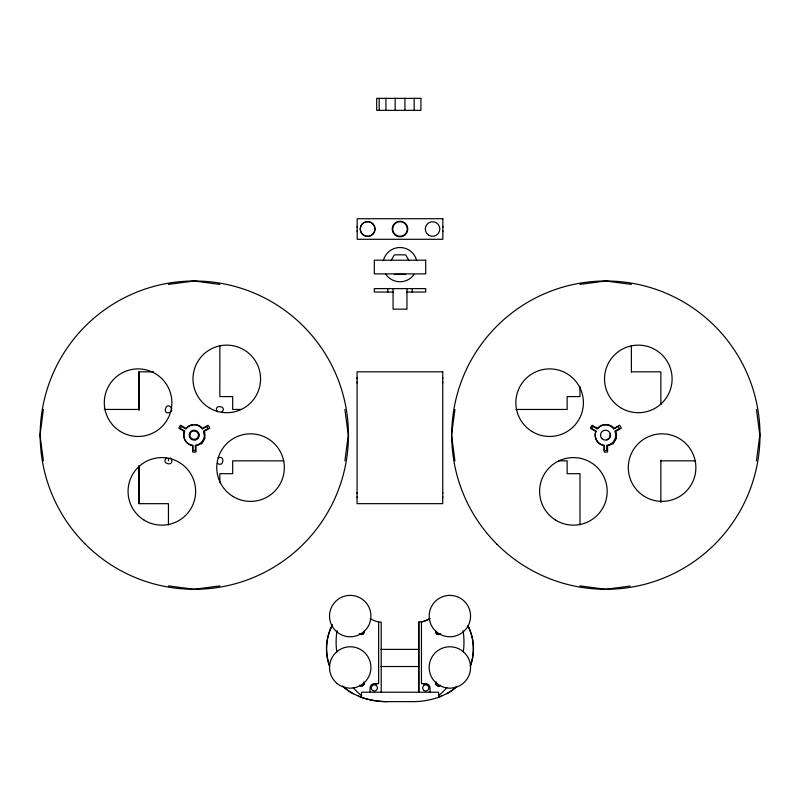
<?xml version="1.0" encoding="UTF-8"?>
<svg xmlns="http://www.w3.org/2000/svg" width="800" height="800" viewBox="0 0 800 800"><rect width="100%" height="100%" fill="white"/><g stroke="black" fill="none" stroke-linecap="round" stroke-linejoin="round"><path stroke-width="1.2" d="M168.44 524.85L168.45 503.67L138.98 503.67L138.98 466.35M138.98 410.38L138.98 371.83L153.52 371.83M219.86 345.48L219.84 396.6L232.69 396.6L232.69 409.45L241.41 409.45M357.08 497.66L357.08 496.77M357.08 493.41L357.08 492.52M357.08 382.95L357.08 382.06M357.08 378.7L357.08 377.81M357.18 231.58L357.18 230.69M357.18 227.33L357.18 226.44M442.74 497.66L442.74 496.77M442.74 493.41L442.74 492.52M442.74 382.95L442.74 382.06M442.74 378.7L442.74 377.81M442.84 231.58L442.84 230.69M442.84 227.33L442.84 226.44M579.98 524.81L579.99 473.69L567.14 473.69L567.14 460.84L558.41 460.84M43.39 409.43L40 435.14L43.39 460.86M344.9 460.88L348.29 435.16L344.9 409.45M454.93 409.45L451.54 435.14L454.93 460.88M756.44 460.86L759.83 435.14L756.44 409.43M171.41 411.16L171.76 410.34M201.58 444.05L205 438.12M390.97 260.73L394.36 254.86L405.66 254.86L409.05 260.73M612.91 444.05L616.34 438.12M170.87 411.87C161.17 417.04 165.94 399.23 171.76 408.56M221.55 412.42C228.63 405.89 212.27 403.74 217.42 411.87M166.73 457.87C159.96 463.44 174.5 467.34 171.41 459.13M441.59 696.03L438.42 697.36A79.23 79.23 0 0 1 412.72 701.64M441.42 696.03L447.03 693.62A51.4 51.4 0 0 0 456.42 686.92M441.45 696.11L438.59 697.36L438.59 692.22L361.5 692.22L361.5 697.36A79.23 79.23 0 0 0 387.2 701.64M195.54 439.9L198.45 437.63L198.96 433.98M218.13 457.87C225.4 454.7 223.62 468.21 217.42 463.26M606.87 439.9L609.78 437.63L610.29 433.98M421.29 622.06L423.43 621.42A69.35 69.35 0 0 0 429.78 618.76M418.72 692.22L418.72 622.06L423.6 621.42A69.35 69.35 0 0 0 429.95 618.76M168.45 284.38L194.16 281L219.88 284.39M579.95 284.39L605.67 281L631.38 284.38M219.86 585.9L194.14 589.29L168.43 585.9M630.18 586.06L605.69 589.29L579.97 585.9M394.36 274.43L405.66 274.43M393.06 292.05L374.31 292.05L374.31 288.62L425.71 288.62L425.71 292.05L406.96 292.05M631.38 371.83L660.85 371.83L660.85 404.59M104.22 409.44L138.98 409.45L138.98 371.83M516.02 409.45L567.14 409.45L567.14 396.6L579.99 396.6L579.99 386.63M660.85 460.85L695.61 460.85M283.81 460.86L232.69 460.84L232.69 473.69L219.84 473.69L219.84 482.42M378.46 622.06L381.2 622.06L381.2 692.22M381.03 649.39L418.96 649.39M381.03 666.52L418.72 666.52M374.35 683.65L378.63 683.65L378.63 622.06L376.32 621.42A69.35 69.35 0 0 1 370.06 618.76M425.74 683.65L421.46 683.65L421.46 622.06M412.89 701.64L387.03 701.64A79.23 79.23 0 0 1 361.33 697.36L358.47 696.11M361.5 697.36L358.33 696.03M358.5 696.03L352.89 693.62A51.4 51.4 0 0 1 342.65 686.13M597.63 428.43L592.14 425.26L591.1 426.62L590.43 428.23L595.92 431.4C593.34 437.33 597.73 444.92 604.16 445.63L604.16 451.97L605.86 452.19L607.58 451.96L607.58 445.62C614.01 444.9 618.38 437.3 615.78 431.37L621.27 428.21L620.62 426.62L619.56 425.24L614.07 428.41C610.14 423.03 600.71 423.2 597.31 429.05L592.73 426.4L591.53 428.47L596.12 431.12L595.55 432.48A10.28 10.28 0 0 0 602.82 445.07L604.28 445.27L604.28 450.56L606.68 450.56L606.68 445.27L608.14 445.07A10.28 10.28 0 0 0 615.41 432.48L614.84 431.12L619.43 428.47L618.23 426.4L613.64 429.05L612.75 427.88A10.28 10.28 0 0 0 598.21 427.88M170.16 457.87L170.87 458.42M204.07 432.48L203.51 431.12L208.09 428.47L206.9 426.4L202.31 429.05L201.41 427.88A10.28 10.28 0 0 0 186.88 427.88L185.98 429.05L181.39 426.4L180.19 428.47L184.78 431.12L184.22 432.48A10.28 10.28 0 0 0 191.48 445.07L192.94 445.27L192.94 450.56L195.34 450.56L195.34 445.27L196.8 445.07A10.28 10.28 0 0 0 204.07 432.48L204.42 435.14M615.41 432.48L615.76 435.14M660.85 460.14L660.85 502.44M631.38 345.59L631.38 372.1M430.03 692.22L430.03 687.94A4.28 4.28 0 0 0 423.6 684.23M418.89 622.06L418.89 692.22M414.16 98.36L414.16 110.35M412.19 288.62L412.19 292.05M406.96 288.62L406.96 309.18L393.06 309.18L393.06 288.62M404.93 98.36L404.93 110.35M395.17 98.36L395.17 110.35M387.83 288.62L387.83 292.05M385.94 98.36L385.94 110.35M379.18 98.36L379.18 110.35M370.07 692.22L370.07 687.94A4.28 4.28 0 0 1 376.49 684.23M168.45 458.56L168.45 460.84M138.98 465.74L138.98 503.67M413.95 274.59A17.13 17.13 0 0 1 385.48 273.72M383.32 260.79A17.13 17.13 0 0 1 416.68 260.72M363.88 681.89A2.74 2.74 0 0 1 359.57 685.2M361.5 695.65A69.23 69.23 0 0 1 353.28 687.7M336.84 652.1A69.23 69.23 0 0 1 337.06 630.65M463.03 630.65A69.23 69.23 0 0 1 463.25 652.1M446.81 687.7A69.23 69.23 0 0 1 438.59 695.65M353.06 693.62A51.4 51.4 0 0 1 342.82 686.13M329.64 666.01A51.4 51.4 0 0 1 332.09 625.65M364.15 631.12A2.74 2.74 0 0 1 359.57 633.76M468 625.65A51.4 51.4 0 0 1 470.45 666.01M440.53 685.2A2.74 2.74 0 0 1 436.22 681.89M440.53 633.76A2.74 2.74 0 0 1 435.94 631.12M439.79 685.63A2.74 2.74 0 0 1 435.77 682.55M472.45 639.45A51.4 51.4 0 0 1 470.28 666.01M456.25 686.92A51.4 51.4 0 0 1 446.86 693.61M467.83 625.65A51.4 51.4 0 0 1 472.24 638.35M329.47 666.01A51.4 51.4 0 0 1 332.44 624.65M440.36 633.76A2.74 2.74 0 0 1 435.68 631.83M364.07 631.83A2.74 2.74 0 0 1 359.39 633.76M363.98 682.55A2.74 2.74 0 0 1 360.62 685.91M183.97 432.37C182.33 438.21 186.53 444.92 192.62 445.63L192.62 451.97L194.31 452.19L196.04 451.96L196.04 445.62C202.47 444.9 206.84 437.3 204.24 431.37L209.73 428.21L209.08 426.62L208.02 425.24L202.53 428.41C198.68 423.21 189.91 423.22 186.09 428.43L180.6 425.26L179.55 426.62L178.89 428.23L184.38 431.4L183.97 432.37M190.01 434.04C188.38 439.3 197.06 441.62 198.28 436.25C199.9 430.99 191.23 428.67 190.01 434.04M420.92 98.36L376.71 98.36L376.71 110.35L420.92 110.35L420.92 98.36M442.84 218.73L357.18 218.73L357.18 239.29L442.84 239.29L442.84 218.73M425.71 260.19L374.31 260.19L374.31 273.89L425.71 273.89L425.71 260.19M442.74 371.82L357.08 371.82L357.08 503.66L442.74 503.66L442.74 371.82M601.97 438.66A4.97 4.97 0 0 0 610.28 436.43A4.97 4.97 0 0 0 604.19 430.35A4.97 4.97 0 0 0 601.97 438.66M85.32 544.14A154.14 154.14 0 0 0 343.21 475.04A154.14 154.14 0 0 0 154.42 286.25A154.14 154.14 0 0 0 85.32 544.14M232.86 496.4A33.79 33.79 0 0 0 284.31 468.53A33.79 33.79 0 0 0 234.45 437.9A33.79 33.79 0 0 0 232.86 496.4M209.09 407.71A33.79 33.79 0 0 0 260.55 379.84A33.79 33.79 0 0 0 210.69 349.21A33.79 33.79 0 0 0 209.09 407.71M120.4 431.47A33.79 33.79 0 0 0 171.86 403.6A33.79 33.79 0 0 0 122 372.97A33.79 33.79 0 0 0 120.4 431.47M144.17 520.16A33.79 33.79 0 0 0 195.63 492.29A33.79 33.79 0 0 0 145.76 461.66A33.79 33.79 0 0 0 144.17 520.16M496.86 544.14A154.14 154.14 0 0 0 754.75 475.04A154.14 154.14 0 0 0 565.96 286.25A154.14 154.14 0 0 0 496.86 544.14M644.4 496.4A33.79 33.79 0 0 0 695.86 468.53A33.79 33.79 0 0 0 645.99 437.9A33.79 33.79 0 0 0 644.4 496.4M620.63 407.71A33.79 33.79 0 0 0 672.09 379.84A33.79 33.79 0 0 0 622.23 349.21A33.79 33.79 0 0 0 620.63 407.71M531.95 431.47A33.79 33.79 0 0 0 583.4 403.6A33.79 33.79 0 0 0 533.54 372.97A33.79 33.79 0 0 0 531.95 431.47M555.71 520.16A33.79 33.79 0 0 0 607.17 492.29A33.79 33.79 0 0 0 557.31 461.66A33.79 33.79 0 0 0 555.71 520.16M428.92 235.31A7.28 7.28 0 0 0 439.84 229.01A7.28 7.28 0 0 0 428.92 222.7A7.28 7.28 0 0 0 428.92 235.31M363.96 235.31A7.28 7.28 0 0 0 374.88 229.01A7.28 7.28 0 0 0 363.96 222.7A7.28 7.28 0 0 0 363.96 235.31M396.37 235.31A7.28 7.28 0 0 0 407.29 229.01A7.28 7.28 0 0 0 396.37 222.7A7.28 7.28 0 0 0 396.37 235.31M337.17 632.13A20.69 20.69 0 0 0 370.66 619.36A20.69 20.69 0 0 0 342.85 596.74A20.69 20.69 0 0 0 337.17 632.13M424.2 690.61A3.08 3.08 0 0 0 428.83 687.94A3.08 3.08 0 0 0 424.2 685.27A3.08 3.08 0 0 0 424.2 690.61M372.81 690.61A3.08 3.08 0 0 0 377.43 687.94A3.08 3.08 0 0 0 372.81 685.27A3.08 3.08 0 0 0 372.81 690.61M337.17 683.52A20.69 20.69 0 0 0 370.66 670.75A20.69 20.69 0 0 0 342.85 648.13A20.69 20.69 0 0 0 337.17 683.52M436.81 632.13A20.69 20.69 0 0 0 470.3 619.36A20.69 20.69 0 0 0 442.49 596.74A20.69 20.69 0 0 0 436.81 632.13M190.63 438.66A4.97 4.97 0 0 0 198.94 436.43A4.97 4.97 0 0 0 192.86 430.35A4.97 4.97 0 0 0 190.63 438.66M436.81 683.52A20.69 20.69 0 0 0 470.3 670.75A20.69 20.69 0 0 0 442.49 648.13A20.69 20.69 0 0 0 436.81 683.52M394.49 234.53A7.8 7.8 0 0 0 407.54 231.03A7.8 7.8 0 0 0 397.99 221.47A7.8 7.8 0 0 0 394.49 234.53M363.89 235.46A7.45 7.45 0 0 0 375.07 229.01A7.45 7.45 0 0 0 363.89 222.56A7.45 7.45 0 0 0 363.89 235.46"/></g></svg>
